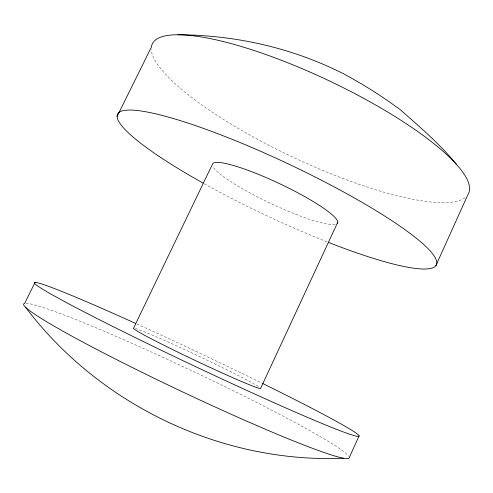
<?xml version="1.0" encoding="UTF-8"?>
<svg xmlns="http://www.w3.org/2000/svg" width="493" height="493" viewBox="0 0 493 493"><rect width="100%" height="100%" fill="white"/><g stroke="black" fill="none" stroke-linecap="round" stroke-linejoin="round"><path stroke-width="0.37" stroke-dasharray="2.46 1.85" d="M136.9 324.006A179.637 7.001 25.3 0 1 262.023 383.153M135.365 328.511A70.431 2.705 25.3 0 1 199.72 356.618A70.431 2.705 25.3 0 1 259.959 387.535M25.926 303.312A180.062 11.536 25.3 0 1 193.829 371.685A180.062 11.536 25.3 0 1 348.822 456.321M326.995 241.823A176.309 28.033 25.3 0 1 204.342 183.809M335.197 224.475A69.162 10.834 25.3 0 1 270.842 203.498A69.162 10.834 25.3 0 1 213.099 166.911M465.096 197.638A174.916 42.262 25.3 0 1 293.002 157.218A174.916 42.262 25.3 0 1 151.289 49.67"/><path stroke-width="0.74" d="M359.064 435.88L349.327 457.467A180.062 11.536 25.3 0 1 177.819 389.636A180.062 11.536 25.3 0 1 24.65 303.411L35.058 282.366M435.855 265.69L467.906 194.661A174.916 42.262 25.3 0 0 324.875 78.806A174.916 42.262 25.3 0 0 151.363 47.162L117.112 116.434M337.773 222.195L260.526 388.583A70.431 2.705 25.3 0 1 194.525 360.143A70.431 2.705 25.3 0 1 133.461 328.381L212.736 163.639A69.162 10.834 25.3 0 1 282.378 184.998A69.162 10.834 25.3 0 1 337.28 223.539M343.683 458.237C221.4 463.475 99.179 404.821 25.562 307.262M177.911 34.763C235.167 34.985 292.294 47.833 343.436 73.747C363.261 84.297 382.186 96.363 400.254 109.692C419.857 126.997 439.898 143.944 456.413 164.348M262.72 383.492A179.637 7.001 25.3 0 1 323.568 424.109A179.637 7.001 25.3 0 1 66.506 302.622A179.637 7.001 25.3 0 1 135.476 323.359M202.999 183.057A176.309 28.033 25.3 0 1 158.364 114.468A176.309 28.033 25.3 0 1 410.49 233.719A176.309 28.033 25.3 0 1 328.449 242.396"/></g></svg>
